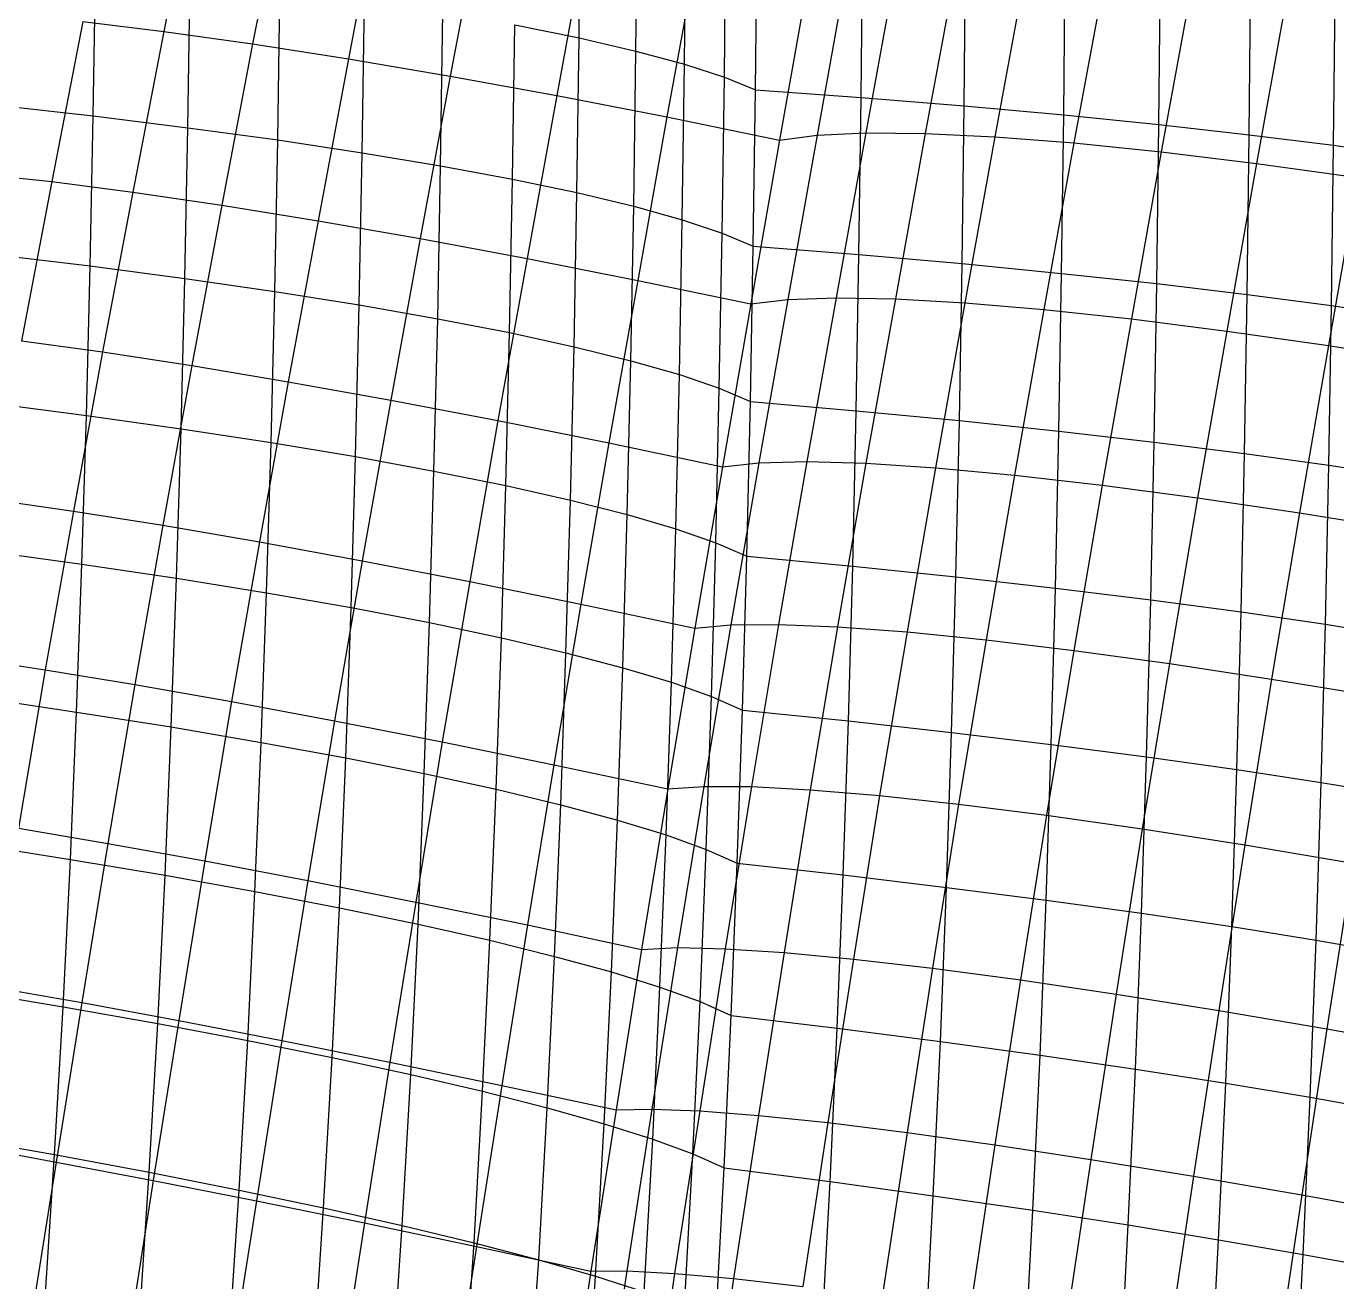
# Model space of a CAD drawing. Extents: x -429 to 429, y -1 to 209.
# Drawn here: x -346.23 to -325.05, y 103.1 to 123.39 of the extents above; entities that cross this region are included whole.
import ezdxf

# ---------------------------------------------------------------- set-up
doc = ezdxf.new("R2010")
doc.units = 0

msp = doc.modelspace()

# ---------------------------------------------------------------- linework, layer by layer
at = {"layer": 'default', "color": 5, "linetype": 'CONTINUOUS'}
for p, q in [((-343.491, 125.915, 109.68), (-344.008, 123.308, 109.299)), ((-342.06, 125.723, 108.456), (-342.572, 123.106, 108.07)), ((-340.517, 125.491, 107.388), (-341.023, 122.864, 107)), ((-338.88, 125.222, 106.488), (-339.379, 122.585, 106.102)), ((-337.167, 124.917, 105.766), (-337.657, 122.27, 105.383)), ((-335.394, 124.582, 105.228), (-335.876, 121.925, 104.854)), ((-332.172, 124.349, 101.267), (-332.663, 121.67, 100.884)), ((-331.206, 124.347, 99.584), (-331.701, 121.66, 99.192)), ((-333.582, 124.218, 104.881), (-334.056, 121.552, 104.518)), ((-333.582, 124.218, 104.881), (-334.056, 121.552, 104.518)), ((-332.967, 124.306, 103.039), (-333.45, 121.633, 102.666)), ((-330.079, 124.299, 98.007), (-330.576, 121.605, 97.606)), ((-328.803, 124.208, 96.554), (-329.3, 121.505, 96.146)), ((-327.392, 124.072, 95.24), (-327.887, 121.361, 94.826)), ((-325.86, 123.895, 94.078), (-326.351, 121.174, 93.661)), ((-345.316, 123.468, 110.673), (-345.816, 120.88, 110.316)), ((-345.316, 123.468, 110.673), (-344.008, 123.308, 109.299)), ((-344.008, 123.308, 109.299), (-344.506, 120.711, 108.936)), ((-344.008, 123.308, 109.299), (-342.572, 123.106, 108.07)), ((-342.572, 123.106, 108.07), (-343.067, 120.5, 107.703)), ((-342.572, 123.106, 108.07), (-341.023, 122.864, 107)), ((-341.023, 122.864, 107), (-341.514, 120.248, 106.632)), ((-341.023, 122.864, 107), (-339.379, 122.585, 106.102)), ((-339.379, 122.585, 106.102), (-339.864, 119.959, 105.733)), ((-339.379, 122.585, 106.102), (-337.657, 122.27, 105.383)), ((-337.657, 122.27, 105.383), (-338.136, 119.636, 105.016)), ((-337.657, 122.27, 105.383), (-335.876, 121.925, 104.854)), ((-335.876, 121.925, 104.854), (-336.349, 119.283, 104.491)), ((-335.876, 121.925, 104.854), (-334.056, 121.552, 104.518)), ((-334.056, 121.552, 104.518), (-333.45, 121.633, 102.666)), ((-333.45, 121.633, 102.666), (-333.925, 118.977, 102.301)), ((-333.45, 121.633, 102.666), (-332.663, 121.67, 100.884)), ((-332.663, 121.67, 100.884), (-333.143, 119.005, 100.511)), ((-332.663, 121.67, 100.884), (-331.701, 121.66, 99.192)), ((-331.701, 121.66, 99.192), (-332.185, 118.987, 98.81)), ((-331.701, 121.66, 99.192), (-330.576, 121.605, 97.606)), ((-330.576, 121.605, 97.606), (-331.062, 118.924, 97.217)), ((-330.576, 121.605, 97.606), (-329.3, 121.505, 96.146)), ((-334.056, 121.552, 104.518), (-334.523, 118.903, 104.161)), ((-334.056, 121.552, 104.518), (-334.523, 118.903, 104.161)), ((-329.3, 121.505, 96.146), (-329.785, 118.814, 95.751)), ((-329.3, 121.505, 96.146), (-327.887, 121.361, 94.826)), ((-327.887, 121.361, 94.826), (-328.37, 118.661, 94.426)), ((-327.887, 121.361, 94.826), (-326.351, 121.174, 93.661)), ((-326.351, 121.174, 93.661), (-326.831, 118.466, 93.257)), ((-326.351, 121.174, 93.661), (-324.71, 120.947, 92.663)), ((-346.982, 121.005, 111.828), (-345.816, 120.88, 110.316)), ((-324.71, 120.947, 92.663), (-325.185, 118.23, 92.258)), ((-345.816, 120.88, 110.316), (-346.307, 118.306, 109.969)), ((-345.816, 120.88, 110.316), (-344.506, 120.711, 108.936)), ((-344.506, 120.711, 108.936), (-344.996, 118.128, 108.583)), ((-344.506, 120.711, 108.936), (-343.067, 120.5, 107.703)), ((-343.067, 120.5, 107.703), (-343.553, 117.907, 107.347)), ((-343.067, 120.5, 107.703), (-341.514, 120.248, 106.632)), ((-341.514, 120.248, 106.632), (-341.995, 117.647, 106.273)), ((-341.514, 120.248, 106.632), (-339.864, 119.959, 105.733)), ((-339.864, 119.959, 105.733), (-340.341, 117.35, 105.374)), ((-339.864, 119.959, 105.733), (-338.136, 119.636, 105.016)), ((-338.136, 119.636, 105.016), (-338.607, 117.019, 104.659)), ((-338.136, 119.636, 105.016), (-336.349, 119.283, 104.491)), ((-336.349, 119.283, 104.491), (-336.814, 116.659, 104.137)), ((-336.349, 119.283, 104.491), (-334.523, 118.903, 104.161)), ((-334.523, 118.903, 104.161), (-334.981, 116.273, 103.814)), ((-334.523, 118.903, 104.161), (-334.981, 116.273, 103.814)), ((-334.523, 118.903, 104.161), (-333.925, 118.977, 102.301)), ((-333.925, 118.977, 102.301), (-334.391, 116.338, 101.945)), ((-333.925, 118.977, 102.301), (-333.143, 119.005, 100.511)), ((-333.143, 119.005, 100.511), (-333.614, 116.357, 100.147)), ((-333.143, 119.005, 100.511), (-332.185, 118.987, 98.81)), ((-332.185, 118.987, 98.81), (-332.66, 116.33, 98.438)), ((-332.185, 118.987, 98.81), (-331.062, 118.924, 97.217)), ((-331.062, 118.924, 97.217), (-331.538, 116.257, 96.839)), ((-331.062, 118.924, 97.217), (-329.785, 118.814, 95.751)), ((-329.785, 118.814, 95.751), (-330.261, 116.139, 95.366)), ((-329.785, 118.814, 95.751), (-328.37, 118.661, 94.426)), ((-328.37, 118.661, 94.426), (-328.844, 115.977, 94.036)), ((-328.37, 118.661, 94.426), (-326.831, 118.466, 93.257)), ((-326.831, 118.466, 93.257), (-327.302, 115.772, 92.864)), ((-326.831, 118.466, 93.257), (-325.185, 118.23, 92.258)), ((-346.307, 118.306, 109.969), (-344.996, 118.128, 108.583)), ((-325.185, 118.23, 92.258), (-325.652, 115.529, 91.864)), ((-325.185, 118.23, 92.258), (-323.451, 117.957, 91.44)), ((-344.996, 118.128, 108.583), (-345.468, 115.557, 108.248)), ((-344.996, 118.128, 108.583), (-343.553, 117.907, 107.347)), ((-343.553, 117.907, 107.347), (-344.023, 115.327, 107.008)), ((-343.553, 117.907, 107.347), (-341.995, 117.647, 106.273)), ((-341.995, 117.647, 106.273), (-342.462, 115.058, 105.932)), ((-341.995, 117.647, 106.273), (-340.341, 117.35, 105.374)), ((-340.341, 117.35, 105.374), (-340.803, 114.754, 105.032)), ((-340.341, 117.35, 105.374), (-338.607, 117.019, 104.659)), ((-338.607, 117.019, 104.659), (-339.064, 114.417, 104.318)), ((-338.607, 117.019, 104.659), (-336.814, 116.659, 104.137)), ((-336.814, 116.659, 104.137), (-337.266, 114.052, 103.798)), ((-336.814, 116.659, 104.137), (-334.981, 116.273, 103.814)), ((-334.981, 116.273, 103.814), (-334.391, 116.338, 101.945)), ((-334.391, 116.338, 101.945), (-334.844, 113.717, 101.603)), ((-334.391, 116.338, 101.945), (-333.614, 116.357, 100.147)), ((-333.614, 116.357, 100.147), (-334.071, 113.725, 99.797)), ((-333.614, 116.357, 100.147), (-332.66, 116.33, 98.438)), ((-332.66, 116.33, 98.438), (-333.118, 113.687, 98.082)), ((-332.66, 116.33, 98.438), (-331.538, 116.257, 96.839)), ((-334.981, 116.273, 103.814), (-335.428, 113.663, 103.478)), ((-334.981, 116.273, 103.814), (-335.428, 113.663, 103.478)), ((-331.538, 116.257, 96.839), (-331.997, 113.604, 96.477)), ((-331.538, 116.257, 96.839), (-330.261, 116.139, 95.366)), ((-330.261, 116.139, 95.366), (-330.72, 113.476, 94.999)), ((-330.261, 116.139, 95.366), (-328.844, 115.977, 94.036)), ((-328.844, 115.977, 94.036), (-329.302, 113.305, 93.665)), ((-328.844, 115.977, 94.036), (-327.302, 115.772, 92.864)), ((-346.781, 115.745, 109.638), (-345.468, 115.557, 108.248)), ((-327.302, 115.772, 92.864), (-327.757, 113.093, 92.491)), ((-327.302, 115.772, 92.864), (-325.652, 115.529, 91.864)), ((-345.468, 115.557, 108.248), (-345.923, 112.994, 107.931)), ((-345.468, 115.557, 108.248), (-344.023, 115.327, 107.008)), ((-325.652, 115.529, 91.864), (-326.104, 112.841, 91.489)), ((-325.652, 115.529, 91.864), (-323.913, 115.248, 91.046)), ((-344.023, 115.327, 107.008), (-344.476, 112.756, 106.688)), ((-344.023, 115.327, 107.008), (-342.462, 115.058, 105.932)), ((-342.462, 115.058, 105.932), (-342.913, 112.48, 105.609)), ((-342.462, 115.058, 105.932), (-340.803, 114.754, 105.032)), ((-340.803, 114.754, 105.032), (-341.25, 112.169, 104.708)), ((-340.803, 114.754, 105.032), (-339.064, 114.417, 104.318)), ((-339.064, 114.417, 104.318), (-339.508, 111.827, 103.993)), ((-339.064, 114.417, 104.318), (-337.266, 114.052, 103.798)), ((-337.266, 114.052, 103.798), (-337.705, 111.458, 103.474)), ((-337.266, 114.052, 103.798), (-335.428, 113.663, 103.478)), ((-335.428, 113.663, 103.478), (-335.863, 111.067, 103.156)), ((-335.428, 113.663, 103.478), (-335.863, 111.067, 103.156)), ((-335.428, 113.663, 103.478), (-334.844, 113.717, 101.603)), ((-334.844, 113.717, 101.603), (-335.282, 111.108, 101.275)), ((-334.844, 113.717, 101.603), (-334.071, 113.725, 99.797)), ((-334.071, 113.725, 99.797), (-334.511, 111.104, 99.464)), ((-334.071, 113.725, 99.797), (-333.118, 113.687, 98.082)), ((-333.118, 113.687, 98.082), (-333.561, 111.055, 97.744)), ((-333.118, 113.687, 98.082), (-331.997, 113.604, 96.477)), ((-331.997, 113.604, 96.477), (-332.44, 110.961, 96.134)), ((-331.997, 113.604, 96.477), (-330.72, 113.476, 94.999)), ((-330.72, 113.476, 94.999), (-331.163, 110.823, 94.651)), ((-330.72, 113.476, 94.999), (-329.302, 113.305, 93.665)), ((-347.237, 113.192, 109.325), (-345.923, 112.994, 107.931)), ((-329.302, 113.305, 93.665), (-329.743, 110.643, 93.314)), ((-329.302, 113.305, 93.665), (-327.757, 113.093, 92.491)), ((-345.923, 112.994, 107.931), (-346.358, 110.433, 107.636)), ((-345.923, 112.994, 107.931), (-344.476, 112.756, 106.688)), ((-327.757, 113.093, 92.491), (-328.196, 110.422, 92.137)), ((-327.757, 113.093, 92.491), (-326.104, 112.841, 91.489)), ((-344.476, 112.756, 106.688), (-344.91, 110.186, 106.39)), ((-344.476, 112.756, 106.688), (-342.913, 112.48, 105.609)), ((-326.104, 112.841, 91.489), (-326.54, 110.164, 91.133)), ((-326.104, 112.841, 91.489), (-324.361, 112.554, 90.67)), ((-342.913, 112.48, 105.609), (-343.345, 109.903, 105.309)), ((-342.913, 112.48, 105.609), (-341.25, 112.169, 104.708)), ((-341.25, 112.169, 104.708), (-341.681, 109.586, 104.405)), ((-341.25, 112.169, 104.708), (-339.508, 111.827, 103.993)), ((-339.508, 111.827, 103.993), (-339.936, 109.24, 103.688)), ((-339.508, 111.827, 103.993), (-337.705, 111.458, 103.474)), ((-337.705, 111.458, 103.474), (-338.131, 108.869, 103.167)), ((-337.705, 111.458, 103.474), (-335.863, 111.067, 103.156)), ((-335.863, 111.067, 103.156), (-336.286, 108.475, 102.847)), ((-335.863, 111.067, 103.156), (-336.286, 108.475, 102.847)), ((-335.863, 111.067, 103.156), (-335.282, 111.108, 101.275)), ((-335.282, 111.108, 101.275), (-335.705, 108.503, 100.962)), ((-335.282, 111.108, 101.275), (-334.511, 111.104, 99.464)), ((-334.511, 111.104, 99.464), (-334.935, 108.486, 99.148)), ((-334.511, 111.104, 99.464), (-333.561, 111.055, 97.744)), ((-333.561, 111.055, 97.744), (-333.984, 108.425, 97.425)), ((-333.561, 111.055, 97.744), (-332.44, 110.961, 96.134)), ((-332.44, 110.961, 96.134), (-332.863, 108.319, 95.811)), ((-332.44, 110.961, 96.134), (-331.163, 110.823, 94.651)), ((-331.163, 110.823, 94.651), (-331.585, 108.171, 94.326)), ((-331.163, 110.823, 94.651), (-329.743, 110.643, 93.314)), ((-329.743, 110.643, 93.314), (-330.164, 107.982, 92.987)), ((-329.743, 110.643, 93.314), (-328.196, 110.422, 92.137)), ((-346.358, 110.433, 107.636), (-344.91, 110.186, 106.39)), ((-328.196, 110.422, 92.137), (-328.617, 107.753, 91.807)), ((-328.196, 110.422, 92.137), (-326.54, 110.164, 91.133)), ((-344.91, 110.186, 106.39), (-345.333, 107.615, 106.104)), ((-344.91, 110.186, 106.39), (-343.345, 109.903, 105.309)), ((-326.54, 110.164, 91.133), (-326.959, 107.488, 90.801)), ((-326.54, 110.164, 91.133), (-324.794, 109.87, 90.314)), ((-343.345, 109.903, 105.309), (-343.767, 107.324, 105.02)), ((-343.345, 109.903, 105.309), (-341.681, 109.586, 104.405)), ((-324.794, 109.87, 90.314), (-325.212, 107.19, 89.98)), ((-341.681, 109.586, 104.405), (-342.101, 107.001, 104.114)), ((-341.681, 109.586, 104.405), (-339.936, 109.24, 103.688)), ((-339.936, 109.24, 103.688), (-340.354, 106.651, 103.395)), ((-339.936, 109.24, 103.688), (-338.131, 108.869, 103.167)), ((-338.131, 108.869, 103.167), (-338.547, 106.275, 102.872)), ((-338.131, 108.869, 103.167), (-336.286, 108.475, 102.847)), ((-336.286, 108.475, 102.847), (-336.699, 105.88, 102.551)), ((-336.286, 108.475, 102.847), (-336.699, 105.88, 102.551)), ((-336.286, 108.475, 102.847), (-335.705, 108.503, 100.962)), ((-335.705, 108.503, 100.962), (-336.118, 105.895, 100.662)), ((-335.705, 108.503, 100.962), (-334.935, 108.486, 99.148)), ((-334.935, 108.486, 99.148), (-335.347, 105.866, 98.845)), ((-334.935, 108.486, 99.148), (-333.984, 108.425, 97.425)), ((-333.984, 108.425, 97.425), (-334.396, 105.792, 97.118)), ((-333.984, 108.425, 97.425), (-332.863, 108.319, 95.811)), ((-332.863, 108.319, 95.811), (-333.275, 105.676, 95.502)), ((-332.863, 108.319, 95.811), (-331.585, 108.171, 94.326)), ((-331.585, 108.171, 94.326), (-331.997, 105.517, 94.014)), ((-331.585, 108.171, 94.326), (-330.164, 107.982, 92.987)), ((-346.782, 107.87, 107.353), (-345.333, 107.615, 106.104)), ((-330.164, 107.982, 92.987), (-330.575, 105.319, 92.672)), ((-330.164, 107.982, 92.987), (-328.617, 107.753, 91.807)), ((-345.333, 107.615, 106.104), (-345.747, 105.039, 105.828)), ((-345.333, 107.615, 106.104), (-343.767, 107.324, 105.02)), ((-328.617, 107.753, 91.807), (-329.026, 105.082, 91.491)), ((-328.617, 107.753, 91.807), (-326.959, 107.488, 90.801)), ((-326.959, 107.488, 90.801), (-327.368, 104.811, 90.483)), ((-326.959, 107.488, 90.801), (-325.212, 107.19, 89.98)), ((-343.767, 107.324, 105.02), (-344.179, 104.741, 104.741)), ((-343.767, 107.324, 105.02), (-342.101, 107.001, 104.114)), ((-325.212, 107.19, 89.98), (-325.619, 104.507, 89.66)), ((-325.212, 107.19, 89.98), (-323.393, 106.862, 89.354)), ((-342.101, 107.001, 104.114), (-342.512, 104.411, 103.833)), ((-342.101, 107.001, 104.114), (-340.354, 106.651, 103.395)), ((-340.354, 106.651, 103.395), (-340.764, 104.055, 103.112)), ((-340.354, 106.651, 103.395), (-338.547, 106.275, 102.872)), ((-338.547, 106.275, 102.872), (-338.954, 103.675, 102.587)), ((-338.547, 106.275, 102.872), (-336.699, 105.88, 102.551)), ((-336.699, 105.88, 102.551), (-337.104, 103.277, 102.264)), ((-336.699, 105.88, 102.551), (-337.104, 103.277, 102.264)), ((-336.699, 105.88, 102.551), (-336.118, 105.895, 100.662)), ((-336.118, 105.895, 100.662), (-336.523, 103.28, 100.372)), ((-336.118, 105.895, 100.662), (-335.347, 105.866, 98.845)), ((-335.347, 105.866, 98.845), (-335.752, 103.239, 98.551)), ((-335.347, 105.866, 98.845), (-334.396, 105.792, 97.118)), ((-334.396, 105.792, 97.118), (-334.8, 103.155, 96.822)), ((-334.396, 105.792, 97.118), (-333.275, 105.676, 95.502)), ((-333.275, 105.676, 95.502), (-333.679, 103.028, 95.203)), ((-333.275, 105.676, 95.502), (-331.997, 105.517, 94.014)), ((-331.997, 105.517, 94.014), (-332.399, 102.859, 93.713)), ((-331.997, 105.517, 94.014), (-330.575, 105.319, 92.672)), ((-347.197, 105.303, 107.079), (-345.747, 105.039, 105.828)), ((-330.575, 105.319, 92.672), (-330.977, 102.652, 92.368)), ((-330.575, 105.319, 92.672), (-329.026, 105.082, 91.491)), ((-329.026, 105.082, 91.491), (-329.427, 102.407, 91.184)), ((-329.026, 105.082, 91.491), (-327.368, 104.811, 90.483)), ((-345.747, 105.039, 105.828), (-346.155, 102.465, 105.559)), ((-345.747, 105.039, 105.828), (-344.179, 104.741, 104.741)), ((-344.179, 104.741, 104.741), (-344.586, 102.158, 104.47)), ((-344.179, 104.741, 104.741), (-342.512, 104.411, 103.833)), ((-327.368, 104.811, 90.483), (-327.768, 102.129, 90.174)), ((-327.368, 104.811, 90.483), (-325.619, 104.507, 89.66)), ((-325.619, 104.507, 89.66), (-326.017, 101.819, 89.35)), ((-325.619, 104.507, 89.66), (-323.798, 104.175, 89.031)), ((-342.512, 104.411, 103.833), (-342.917, 101.822, 103.56)), ((-342.512, 104.411, 103.833), (-340.764, 104.055, 103.112)), ((-340.764, 104.055, 103.112), (-341.167, 101.459, 102.837)), ((-340.764, 104.055, 103.112), (-338.954, 103.675, 102.587)), ((-338.954, 103.675, 102.587), (-339.356, 101.074, 102.31)), ((-338.954, 103.675, 102.587), (-337.104, 103.277, 102.264)), ((-337.104, 103.277, 102.264), (-337.503, 100.671, 101.985)), ((-337.104, 103.277, 102.264), (-337.503, 100.671, 101.985)), ((-337.104, 103.277, 102.264), (-336.523, 103.28, 100.372)), ((-336.523, 103.28, 100.372), (-336.921, 100.664, 100.09)), ((-336.523, 103.28, 100.372), (-335.752, 103.239, 98.551)), ((-335.752, 103.239, 98.551), (-336.15, 100.612, 98.266)), ((-335.752, 103.239, 98.551), (-334.8, 103.155, 96.822)), ((-334.8, 103.155, 96.822), (-335.198, 100.517, 96.533)), ((-334.8, 103.155, 96.822), (-333.679, 103.028, 95.203))]:
    msp.add_line(p, q, dxfattribs=at)
at = {"layer": 'default', "color": 3, "linetype": 'CONTINUOUS'}
for p, q in [((-337.294, 123.203, 141.056), (-337.268, 125.714, 140.897)), ((-336.377, 122.991, 139.639), (-336.351, 125.51, 139.48)), ((-335.593, 122.779, 138.148), (-335.567, 125.305, 137.988)), ((-334.948, 122.569, 136.593), (-334.922, 125.1, 136.433)), ((-334.447, 122.362, 134.987), (-334.421, 124.898, 134.827)), ((-334.447, 122.362, 134.987), (-334.421, 124.898, 134.827)), ((-332.738, 122.239, 134.588), (-332.712, 124.788, 134.427)), ((-331.072, 122.105, 134.041), (-331.047, 124.665, 133.879)), ((-345.149, 121.941, 147.546), (-345.111, 124.377, 147.402)), ((-329.464, 121.959, 133.35), (-329.438, 124.53, 133.187)), ((-327.925, 121.803, 132.521), (-327.899, 124.386, 132.357)), ((-343.62, 121.752, 146.79), (-343.583, 124.2, 146.645)), ((-326.467, 121.639, 131.56), (-326.442, 124.232, 131.396)), ((-342.167, 121.554, 145.903), (-342.13, 124.014, 145.757)), ((-325.103, 121.468, 130.475), (-325.078, 124.07, 130.311)), ((-340.801, 121.348, 144.892), (-340.764, 123.82, 144.746)), ((-339.534, 121.137, 143.766), (-339.496, 123.619, 143.619)), ((-338.374, 120.921, 142.534), (-338.337, 123.412, 142.386)), ((-338.337, 123.412, 142.386), (-337.294, 123.203, 141.056)), ((-337.331, 120.702, 141.204), (-337.294, 123.203, 141.056)), ((-337.294, 123.203, 141.056), (-336.377, 122.991, 139.639)), ((-336.414, 120.483, 139.788), (-336.377, 122.991, 139.639)), ((-336.377, 122.991, 139.639), (-335.593, 122.779, 138.148)), ((-335.629, 120.265, 138.297), (-335.593, 122.779, 138.148)), ((-335.593, 122.779, 138.148), (-334.948, 122.569, 136.593)), ((-334.984, 120.05, 136.742), (-334.948, 122.569, 136.593)), ((-334.948, 122.569, 136.593), (-334.447, 122.362, 134.987)), ((-334.482, 119.839, 135.136), (-334.447, 122.362, 134.987)), ((-334.482, 119.839, 135.136), (-334.447, 122.362, 134.987)), ((-334.447, 122.362, 134.987), (-332.738, 122.239, 134.588)), ((-332.773, 119.703, 134.738), (-332.738, 122.239, 134.588)), ((-332.738, 122.239, 134.588), (-331.072, 122.105, 134.041)), ((-346.742, 122.12, 148.165), (-345.149, 121.941, 147.546)), ((-331.107, 119.556, 134.191), (-331.072, 122.105, 134.041)), ((-331.072, 122.105, 134.041), (-329.464, 121.959, 133.35)), ((-345.198, 119.517, 147.679), (-345.149, 121.941, 147.546)), ((-345.149, 121.941, 147.546), (-343.62, 121.752, 146.79)), ((-329.499, 119.398, 133.501), (-329.464, 121.959, 133.35)), ((-329.464, 121.959, 133.35), (-327.925, 121.803, 132.521)), ((-327.959, 119.232, 132.673), (-327.925, 121.803, 132.521)), ((-327.925, 121.803, 132.521), (-326.467, 121.639, 131.56)), ((-343.669, 119.315, 146.923), (-343.62, 121.752, 146.79)), ((-343.62, 121.752, 146.79), (-342.167, 121.554, 145.903)), ((-326.502, 119.058, 131.713), (-326.467, 121.639, 131.56)), ((-326.467, 121.639, 131.56), (-325.103, 121.468, 130.475)), ((-342.215, 119.104, 146.037), (-342.167, 121.554, 145.903)), ((-342.167, 121.554, 145.903), (-340.801, 121.348, 144.892)), ((-325.138, 118.877, 130.629), (-325.103, 121.468, 130.475)), ((-325.103, 121.468, 130.475), (-323.843, 121.291, 129.275)), ((-340.849, 118.887, 145.027), (-340.801, 121.348, 144.892)), ((-340.801, 121.348, 144.892), (-339.534, 121.137, 143.766)), ((-339.581, 118.665, 143.902), (-339.534, 121.137, 143.766)), ((-339.534, 121.137, 143.766), (-338.374, 120.921, 142.534)), ((-338.421, 118.44, 142.669), (-338.374, 120.921, 142.534)), ((-338.374, 120.921, 142.534), (-337.331, 120.702, 141.204)), ((-337.378, 118.213, 141.34), (-337.331, 120.702, 141.204)), ((-337.331, 120.702, 141.204), (-336.414, 120.483, 139.788)), ((-336.461, 117.987, 139.925), (-336.414, 120.483, 139.788)), ((-336.414, 120.483, 139.788), (-335.629, 120.265, 138.297)), ((-335.676, 117.762, 138.434), (-335.629, 120.265, 138.297)), ((-335.629, 120.265, 138.297), (-334.984, 120.05, 136.742)), ((-335.03, 117.542, 136.879), (-334.984, 120.05, 136.742)), ((-334.984, 120.05, 136.742), (-334.482, 119.839, 135.136)), ((-346.79, 119.709, 148.298), (-345.198, 119.517, 147.679)), ((-334.528, 117.327, 135.273), (-334.482, 119.839, 135.136)), ((-334.528, 117.327, 135.273), (-334.482, 119.839, 135.136)), ((-334.482, 119.839, 135.136), (-332.773, 119.703, 134.738)), ((-332.818, 117.178, 134.878), (-332.773, 119.703, 134.738)), ((-332.773, 119.703, 134.738), (-331.107, 119.556, 134.191)), ((-345.258, 117.103, 147.8), (-345.198, 119.517, 147.679)), ((-345.198, 119.517, 147.679), (-343.669, 119.315, 146.923)), ((-331.151, 117.019, 134.334), (-331.107, 119.556, 134.191)), ((-331.107, 119.556, 134.191), (-329.499, 119.398, 133.501)), ((-343.728, 116.888, 147.045), (-343.669, 119.315, 146.923)), ((-343.669, 119.315, 146.923), (-342.215, 119.104, 146.037)), ((-329.541, 116.849, 133.645), (-329.499, 119.398, 133.501)), ((-329.499, 119.398, 133.501), (-327.959, 119.232, 132.673)), ((-342.275, 116.665, 146.159), (-342.215, 119.104, 146.037)), ((-342.215, 119.104, 146.037), (-340.849, 118.887, 145.027)), ((-328.001, 116.672, 132.818), (-327.959, 119.232, 132.673)), ((-327.959, 119.232, 132.673), (-326.502, 119.058, 131.713)), ((-326.542, 116.487, 131.859), (-326.502, 119.058, 131.713)), ((-326.502, 119.058, 131.713), (-325.138, 118.877, 130.629)), ((-340.909, 116.437, 145.15), (-340.849, 118.887, 145.027)), ((-340.849, 118.887, 145.027), (-339.581, 118.665, 143.902)), ((-325.178, 116.297, 130.775), (-325.138, 118.877, 130.629)), ((-325.138, 118.877, 130.629), (-323.878, 118.692, 129.429)), ((-339.641, 116.204, 144.025), (-339.581, 118.665, 143.902)), ((-339.581, 118.665, 143.902), (-338.421, 118.44, 142.669)), ((-338.48, 115.969, 142.793), (-338.421, 118.44, 142.669)), ((-338.421, 118.44, 142.669), (-337.378, 118.213, 141.34)), ((-337.437, 115.734, 141.464), (-337.378, 118.213, 141.34)), ((-337.378, 118.213, 141.34), (-336.461, 117.987, 139.925)), ((-336.52, 115.501, 140.049), (-336.461, 117.987, 139.925)), ((-336.461, 117.987, 139.925), (-335.676, 117.762, 138.434)), ((-335.734, 115.27, 138.558), (-335.676, 117.762, 138.434)), ((-335.676, 117.762, 138.434), (-335.03, 117.542, 136.879)), ((-335.088, 115.045, 137.004), (-335.03, 117.542, 136.879)), ((-335.03, 117.542, 136.879), (-334.528, 117.327, 135.273)), ((-346.85, 117.309, 148.418), (-345.258, 117.103, 147.8)), ((-334.586, 114.827, 135.398), (-334.528, 117.327, 135.273)), ((-334.586, 114.827, 135.398), (-334.528, 117.327, 135.273)), ((-334.528, 117.327, 135.273), (-332.818, 117.178, 134.878)), ((-332.875, 114.665, 135.003), (-332.818, 117.178, 134.878)), ((-332.818, 117.178, 134.878), (-331.151, 117.019, 134.334)), ((-345.33, 114.701, 147.908), (-345.258, 117.103, 147.8)), ((-345.258, 117.103, 147.8), (-343.728, 116.888, 147.045)), ((-331.208, 114.493, 134.459), (-331.151, 117.019, 134.334)), ((-331.151, 117.019, 134.334), (-329.541, 116.849, 133.645)), ((-343.801, 114.472, 147.154), (-343.728, 116.888, 147.045)), ((-343.728, 116.888, 147.045), (-342.275, 116.665, 146.159)), ((-329.598, 114.311, 133.771), (-329.541, 116.849, 133.645)), ((-329.541, 116.849, 133.645), (-328.001, 116.672, 132.818)), ((-342.347, 114.237, 146.269), (-342.275, 116.665, 146.159)), ((-342.275, 116.665, 146.159), (-340.909, 116.437, 145.15)), ((-328.057, 114.122, 132.945), (-328.001, 116.672, 132.818)), ((-328.001, 116.672, 132.818), (-326.542, 116.487, 131.859)), ((-340.981, 113.997, 145.26), (-340.909, 116.437, 145.15)), ((-340.909, 116.437, 145.15), (-339.641, 116.204, 144.025)), ((-326.599, 113.927, 131.986), (-326.542, 116.487, 131.859)), ((-326.542, 116.487, 131.859), (-325.178, 116.297, 130.775)), ((-325.234, 113.728, 130.902), (-325.178, 116.297, 130.775)), ((-325.178, 116.297, 130.775), (-323.917, 116.103, 129.575)), ((-339.712, 113.754, 144.135), (-339.641, 116.204, 144.025)), ((-339.641, 116.204, 144.025), (-338.48, 115.969, 142.793)), ((-338.552, 113.51, 142.904), (-338.48, 115.969, 142.793)), ((-338.48, 115.969, 142.793), (-337.437, 115.734, 141.464)), ((-337.509, 113.267, 141.575), (-337.437, 115.734, 141.464)), ((-337.437, 115.734, 141.464), (-336.52, 115.501, 140.049)), ((-336.591, 113.026, 140.16), (-336.52, 115.501, 140.049)), ((-336.52, 115.501, 140.049), (-335.734, 115.27, 138.558)), ((-335.805, 112.791, 138.669), (-335.734, 115.27, 138.558)), ((-335.734, 115.27, 138.558), (-335.088, 115.045, 137.004)), ((-335.158, 112.562, 137.115), (-335.088, 115.045, 137.004)), ((-335.088, 115.045, 137.004), (-334.586, 114.827, 135.398)), ((-346.923, 114.921, 148.526), (-345.33, 114.701, 147.908)), ((-334.655, 112.341, 135.509), (-334.586, 114.827, 135.398)), ((-334.655, 112.341, 135.509), (-334.586, 114.827, 135.398)), ((-334.586, 114.827, 135.398), (-332.875, 114.665, 135.003)), ((-345.416, 112.31, 148.003), (-345.33, 114.701, 147.908)), ((-345.33, 114.701, 147.908), (-343.801, 114.472, 147.154)), ((-332.944, 112.165, 135.114), (-332.875, 114.665, 135.003)), ((-332.875, 114.665, 135.003), (-331.208, 114.493, 134.459)), ((-343.886, 112.068, 147.249), (-343.801, 114.472, 147.154)), ((-343.801, 114.472, 147.154), (-342.347, 114.237, 146.269)), ((-331.277, 111.979, 134.571), (-331.208, 114.493, 134.459)), ((-331.208, 114.493, 134.459), (-329.598, 114.311, 133.771)), ((-342.433, 111.82, 146.364), (-342.347, 114.237, 146.269)), ((-342.347, 114.237, 146.269), (-340.981, 113.997, 145.26)), ((-329.667, 111.785, 133.883), (-329.598, 114.311, 133.771)), ((-329.598, 114.311, 133.771), (-328.057, 114.122, 132.945)), ((-341.066, 111.568, 145.356), (-340.981, 113.997, 145.26)), ((-340.981, 113.997, 145.26), (-339.712, 113.754, 144.135)), ((-328.126, 111.584, 133.057), (-328.057, 114.122, 132.945)), ((-328.057, 114.122, 132.945), (-326.599, 113.927, 131.986)), ((-339.798, 111.315, 144.232), (-339.712, 113.754, 144.135)), ((-339.712, 113.754, 144.135), (-338.552, 113.51, 142.904)), ((-326.668, 111.379, 132.099), (-326.599, 113.927, 131.986)), ((-326.599, 113.927, 131.986), (-325.234, 113.728, 130.902)), ((-325.302, 111.17, 131.015), (-325.234, 113.728, 130.902)), ((-325.234, 113.728, 130.902), (-323.973, 113.526, 129.703)), ((-338.637, 111.061, 143), (-338.552, 113.51, 142.904)), ((-338.552, 113.51, 142.904), (-337.509, 113.267, 141.575)), ((-337.593, 110.81, 141.672), (-337.509, 113.267, 141.575)), ((-337.509, 113.267, 141.575), (-336.591, 113.026, 140.16)), ((-336.675, 110.564, 140.257), (-336.591, 113.026, 140.16)), ((-336.591, 113.026, 140.16), (-335.805, 112.791, 138.669)), ((-335.889, 110.323, 138.766), (-335.805, 112.791, 138.669)), ((-335.805, 112.791, 138.669), (-335.158, 112.562, 137.115)), ((-347.009, 112.545, 148.62), (-345.416, 112.31, 148.003)), ((-335.242, 110.091, 137.211), (-335.158, 112.562, 137.115)), ((-335.158, 112.562, 137.115), (-334.655, 112.341, 135.509)), ((-345.517, 109.929, 148.082), (-345.416, 112.31, 148.003)), ((-345.416, 112.31, 148.003), (-343.886, 112.068, 147.249)), ((-334.739, 109.868, 135.604), (-334.655, 112.341, 135.509)), ((-334.739, 109.868, 135.604), (-334.655, 112.341, 135.509)), ((-334.655, 112.341, 135.509), (-332.944, 112.165, 135.114)), ((-343.988, 109.672, 147.328), (-343.886, 112.068, 147.249)), ((-343.886, 112.068, 147.249), (-342.433, 111.82, 146.364)), ((-333.027, 109.677, 135.21), (-332.944, 112.165, 135.114)), ((-332.944, 112.165, 135.114), (-331.277, 111.979, 134.571)), ((-331.36, 109.477, 134.667), (-331.277, 111.979, 134.571)), ((-331.277, 111.979, 134.571), (-329.667, 111.785, 133.883)), ((-342.534, 109.411, 146.444), (-342.433, 111.82, 146.364)), ((-342.433, 111.82, 146.364), (-341.066, 111.568, 145.356)), ((-329.75, 109.27, 133.98), (-329.667, 111.785, 133.883)), ((-329.667, 111.785, 133.883), (-328.126, 111.584, 133.057)), ((-341.167, 109.147, 145.436), (-341.066, 111.568, 145.356)), ((-341.066, 111.568, 145.356), (-339.798, 111.315, 144.232)), ((-328.209, 109.058, 133.154), (-328.126, 111.584, 133.057)), ((-328.126, 111.584, 133.057), (-326.668, 111.379, 132.099)), ((-339.899, 108.883, 144.312), (-339.798, 111.315, 144.232)), ((-339.798, 111.315, 144.232), (-338.637, 111.061, 143)), ((-326.75, 108.842, 132.196), (-326.668, 111.379, 132.099)), ((-326.668, 111.379, 132.099), (-325.302, 111.17, 131.015)), ((-338.738, 108.621, 143.08), (-338.637, 111.061, 143)), ((-338.637, 111.061, 143), (-337.593, 110.81, 141.672)), ((-325.384, 108.624, 131.113), (-325.302, 111.17, 131.015)), ((-325.302, 111.17, 131.015), (-324.041, 110.96, 129.816)), ((-337.694, 108.362, 141.752), (-337.593, 110.81, 141.672)), ((-337.593, 110.81, 141.672), (-336.675, 110.564, 140.257)), ((-336.775, 108.11, 140.336), (-336.675, 110.564, 140.257)), ((-336.675, 110.564, 140.257), (-335.889, 110.323, 138.766)), ((-347.11, 110.179, 148.699), (-345.517, 109.929, 148.082)), ((-335.989, 107.865, 138.845), (-335.889, 110.323, 138.766)), ((-335.889, 110.323, 138.766), (-335.242, 110.091, 137.211)), ((-345.635, 107.548, 148.145), (-345.517, 109.929, 148.082)), ((-345.517, 109.929, 148.082), (-343.988, 109.672, 147.328)), ((-335.341, 107.63, 137.29), (-335.242, 110.091, 137.211)), ((-335.242, 110.091, 137.211), (-334.739, 109.868, 135.604)), ((-334.837, 107.406, 135.683), (-334.739, 109.868, 135.604)), ((-334.837, 107.406, 135.683), (-334.739, 109.868, 135.604)), ((-334.739, 109.868, 135.604), (-333.027, 109.677, 135.21)), ((-344.106, 107.277, 147.391), (-343.988, 109.672, 147.328)), ((-343.988, 109.672, 147.328), (-342.534, 109.411, 146.444)), ((-333.126, 107.199, 135.289), (-333.027, 109.677, 135.21)), ((-333.027, 109.677, 135.21), (-331.36, 109.477, 134.667)), ((-342.652, 107.002, 146.507), (-342.534, 109.411, 146.444)), ((-342.534, 109.411, 146.444), (-341.167, 109.147, 145.436)), ((-331.458, 106.985, 134.746), (-331.36, 109.477, 134.667)), ((-331.36, 109.477, 134.667), (-329.75, 109.27, 133.98)), ((-341.285, 106.727, 145.499), (-341.167, 109.147, 145.436)), ((-341.167, 109.147, 145.436), (-339.899, 108.883, 144.312)), ((-329.847, 106.765, 134.059), (-329.75, 109.27, 133.98)), ((-329.75, 109.27, 133.98), (-328.209, 109.058, 133.154)), ((-340.016, 106.452, 144.375), (-339.899, 108.883, 144.312)), ((-339.899, 108.883, 144.312), (-338.738, 108.621, 143.08)), ((-328.307, 106.54, 133.234), (-328.209, 109.058, 133.154)), ((-328.209, 109.058, 133.154), (-326.75, 108.842, 132.196)), ((-326.847, 106.313, 132.275), (-326.75, 108.842, 132.196)), ((-326.75, 108.842, 132.196), (-325.384, 108.624, 131.113)), ((-338.855, 106.181, 143.143), (-338.738, 108.621, 143.08)), ((-338.738, 108.621, 143.08), (-337.694, 108.362, 141.752)), ((-325.482, 106.085, 131.192), (-325.384, 108.624, 131.113)), ((-325.384, 108.624, 131.113), (-324.123, 108.405, 129.914)), ((-337.811, 105.915, 141.815), (-337.694, 108.362, 141.752)), ((-337.694, 108.362, 141.752), (-336.775, 108.11, 140.336)), ((-336.892, 105.656, 140.399), (-336.775, 108.11, 140.336)), ((-336.775, 108.11, 140.336), (-335.989, 107.865, 138.845)), ((-347.229, 107.814, 148.762), (-345.635, 107.548, 148.145)), ((-336.105, 105.407, 138.907), (-335.989, 107.865, 138.845)), ((-335.989, 107.865, 138.845), (-335.341, 107.63, 137.29)), ((-335.457, 105.17, 137.352), (-335.341, 107.63, 137.29)), ((-335.341, 107.63, 137.29), (-334.837, 107.406, 135.683)), ((-345.773, 105.159, 148.189), (-345.635, 107.548, 148.145)), ((-345.635, 107.548, 148.145), (-344.106, 107.277, 147.391)), ((-334.952, 104.945, 135.744), (-334.837, 107.406, 135.683)), ((-334.952, 104.945, 135.744), (-334.837, 107.406, 135.683)), ((-334.837, 107.406, 135.683), (-333.126, 107.199, 135.289)), ((-344.244, 104.874, 147.435), (-344.106, 107.277, 147.391)), ((-344.106, 107.277, 147.391), (-342.652, 107.002, 146.507)), ((-333.241, 104.722, 135.35), (-333.126, 107.199, 135.289)), ((-333.126, 107.199, 135.289), (-331.458, 106.985, 134.746)), ((-342.79, 104.586, 146.55), (-342.652, 107.002, 146.507)), ((-342.652, 107.002, 146.507), (-341.285, 106.727, 145.499)), ((-331.573, 104.493, 134.807), (-331.458, 106.985, 134.746)), ((-331.458, 106.985, 134.746), (-329.847, 106.765, 134.059)), ((-329.962, 104.259, 134.121), (-329.847, 106.765, 134.059)), ((-329.847, 106.765, 134.059), (-328.307, 106.54, 133.234)), ((-341.424, 104.299, 145.541), (-341.285, 106.727, 145.499)), ((-341.285, 106.727, 145.499), (-340.016, 106.452, 144.375)), ((-328.421, 104.022, 133.295), (-328.307, 106.54, 133.234)), ((-328.307, 106.54, 133.234), (-326.847, 106.313, 132.275)), ((-340.155, 104.013, 144.417), (-340.016, 106.452, 144.375)), ((-340.016, 106.452, 144.375), (-338.855, 106.181, 143.143)), ((-338.994, 103.733, 143.186), (-338.855, 106.181, 143.143)), ((-338.855, 106.181, 143.143), (-337.811, 105.915, 141.815)), ((-326.961, 103.784, 132.336), (-326.847, 106.313, 132.275)), ((-326.847, 106.313, 132.275), (-325.482, 106.085, 131.192)), ((-337.949, 103.459, 141.857), (-337.811, 105.915, 141.815)), ((-337.811, 105.915, 141.815), (-336.892, 105.656, 140.399)), ((-325.595, 103.547, 131.253), (-325.482, 106.085, 131.192)), ((-325.482, 106.085, 131.192), (-324.22, 105.859, 129.993)), ((-337.03, 103.195, 140.442), (-336.892, 105.656, 140.399)), ((-336.892, 105.656, 140.399), (-336.105, 105.407, 138.907)), ((-347.365, 105.441, 148.808), (-345.773, 105.159, 148.189)), ((-336.242, 102.941, 138.951), (-336.105, 105.407, 138.907)), ((-336.105, 105.407, 138.907), (-335.457, 105.17, 137.352)), ((-345.93, 102.753, 148.213), (-345.773, 105.159, 148.189)), ((-345.773, 105.159, 148.189), (-344.244, 104.874, 147.435)), ((-335.592, 102.7, 137.395), (-335.457, 105.17, 137.352)), ((-335.457, 105.17, 137.352), (-334.952, 104.945, 135.744)), ((-344.404, 102.454, 147.455), (-344.244, 104.874, 147.435)), ((-344.244, 104.874, 147.435), (-342.79, 104.586, 146.55)), ((-335.085, 102.475, 135.788), (-334.952, 104.945, 135.744)), ((-335.085, 102.475, 135.788), (-334.952, 104.945, 135.744)), ((-334.952, 104.945, 135.744), (-333.241, 104.722, 135.35)), ((-333.373, 102.236, 135.392), (-333.241, 104.722, 135.35)), ((-333.241, 104.722, 135.35), (-331.573, 104.493, 134.807)), ((-342.952, 102.154, 146.568), (-342.79, 104.586, 146.55)), ((-342.79, 104.586, 146.55), (-341.424, 104.299, 145.541)), ((-331.706, 101.993, 134.848), (-331.573, 104.493, 134.807)), ((-331.573, 104.493, 134.807), (-329.962, 104.259, 134.121)), ((-341.588, 101.855, 145.559), (-341.424, 104.299, 145.541)), ((-341.424, 104.299, 145.541), (-340.155, 104.013, 144.417)), ((-330.096, 101.745, 134.16), (-329.962, 104.259, 134.121)), ((-329.962, 104.259, 134.121), (-328.421, 104.022, 133.295)), ((-340.32, 101.56, 144.434), (-340.155, 104.013, 144.417)), ((-340.155, 104.013, 144.417), (-338.994, 103.733, 143.186)), ((-328.555, 101.496, 133.333), (-328.421, 104.022, 133.295)), ((-328.421, 104.022, 133.295), (-326.961, 103.784, 132.336)), ((-327.096, 101.248, 132.374), (-326.961, 103.784, 132.336)), ((-326.961, 103.784, 132.336), (-325.595, 103.547, 131.253)), ((-339.159, 101.27, 143.204), (-338.994, 103.733, 143.186)), ((-338.994, 103.733, 143.186), (-337.949, 103.459, 141.857)), ((-338.113, 100.988, 141.877), (-337.949, 103.459, 141.857)), ((-337.949, 103.459, 141.857), (-337.03, 103.195, 140.442)), ((-325.73, 101.001, 131.291), (-325.595, 103.547, 131.253)), ((-325.595, 103.547, 131.253), (-324.333, 103.313, 130.054)), ((-337.192, 100.717, 140.464), (-337.03, 103.195, 140.442)), ((-337.03, 103.195, 140.442), (-336.242, 102.941, 138.951))]:
    msp.add_line(p, q, dxfattribs=at)

doc.saveas('drawing.dxf')
